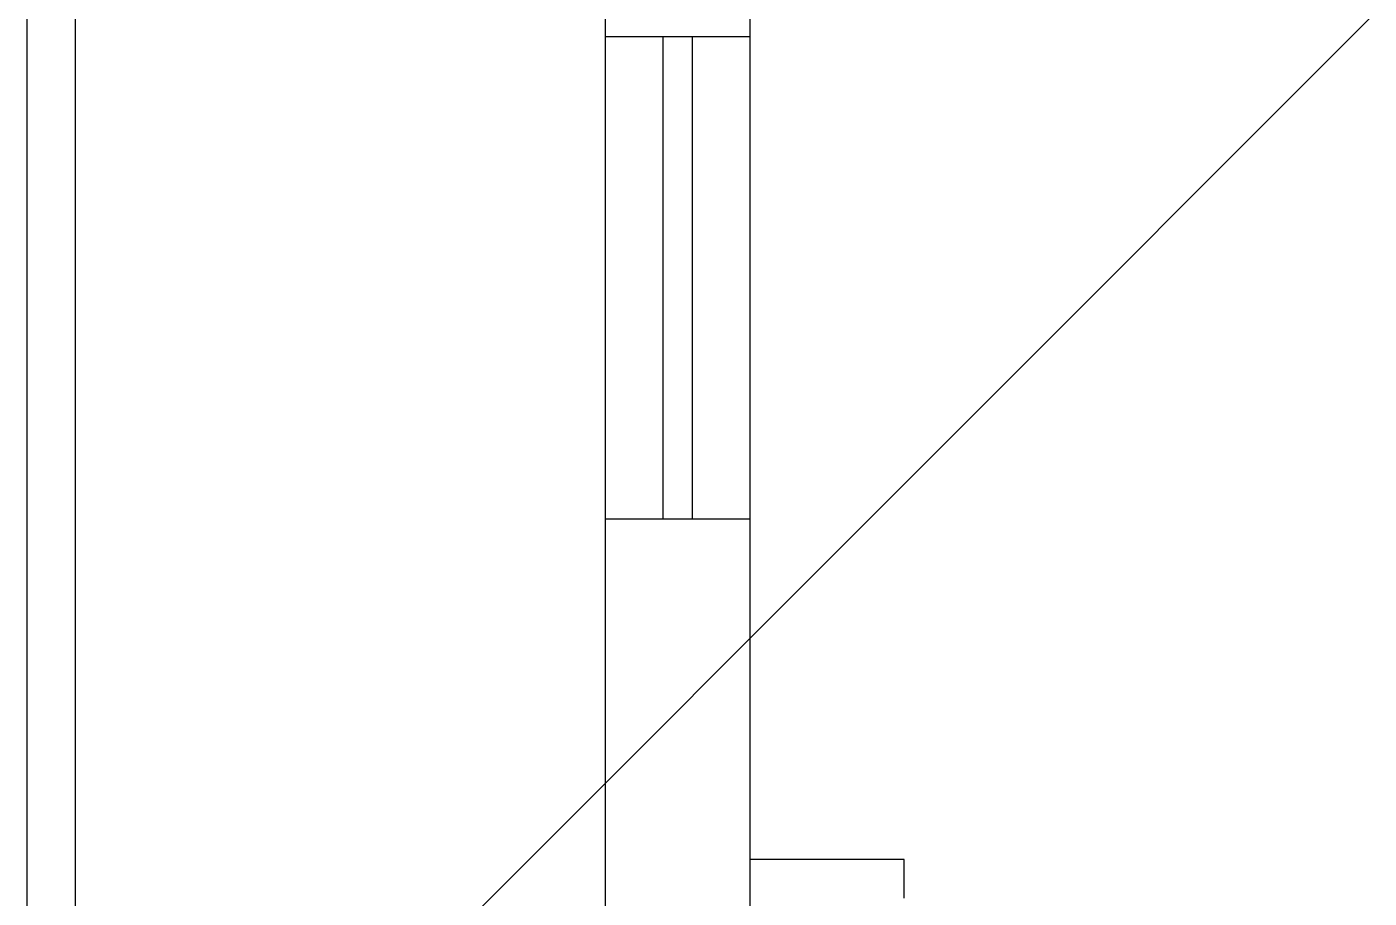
# Model space of a CAD drawing. Header units: millimetres. Extents: x 732 to 1037, y 127 to 299.
# Drawn here: x 733.633 to 735.025, y 279.983 to 280.887 of the extents above; entities that cross this region are included whole.
import ezdxf

# ---------------------------------------------------------------- set-up
doc = ezdxf.new("R2010")
doc.units = ezdxf.units.MM
doc.layers.add('I-ARQ', color=8, linetype='Continuous')

# ---------------------------------------------------------------- blocks, each defined once
blk = doc.blocks.new('A$C4CA24491')
at = {"color": 2}
blk.add_lwpolyline([(12.75, 19.1503), (0, 19.1503), (0, 0.0003), (12.75, 0.0003)], close=True, dxfattribs=at)
at = {"layer": 'I-ARQ', "color": 2}
blk.add_line((0, 5.1752), (12.75, 17.9252), dxfattribs=at)

msp = doc.modelspace()

# ---------------------------------------------------------------- linework, layer by layer
at = {"layer": 'I-ARQ'}
for p, q in [((733.6326, 293.4775), (733.6326, 274.3275)), ((733.6326, 293.4775), (733.6326, 274.3275)), ((733.6326, 293.4775), (733.6326, 274.3275)), ((733.6826, 293.4775), (733.6826, 274.3275)), ((733.6826, 293.4775), (733.6826, 274.3275)), ((733.6826, 293.4775), (733.6826, 274.3275)), ((734.2326, 283.8025), (734.2326, 279.165)), ((734.3826, 282.5775), (734.3826, 279.8765)), ((734.2326, 280.8765), (734.3826, 280.8765)), ((734.2926, 280.3765), (734.2926, 280.8765)), ((734.3226, 280.8765), (734.3226, 280.3765)), ((734.2326, 280.3765), (734.3826, 280.3765)), ((734.5426, 280.0231), (734.3826, 280.0231)), ((734.5426, 279.9831), (734.5426, 280.0231))]:
    msp.add_line(p, q, dxfattribs=at)

# ---------------------------------------------------------------- block references
msp.add_blockref('A$C4CA24491', (733.6326, 274.3273))

doc.saveas('drawing.dxf')
